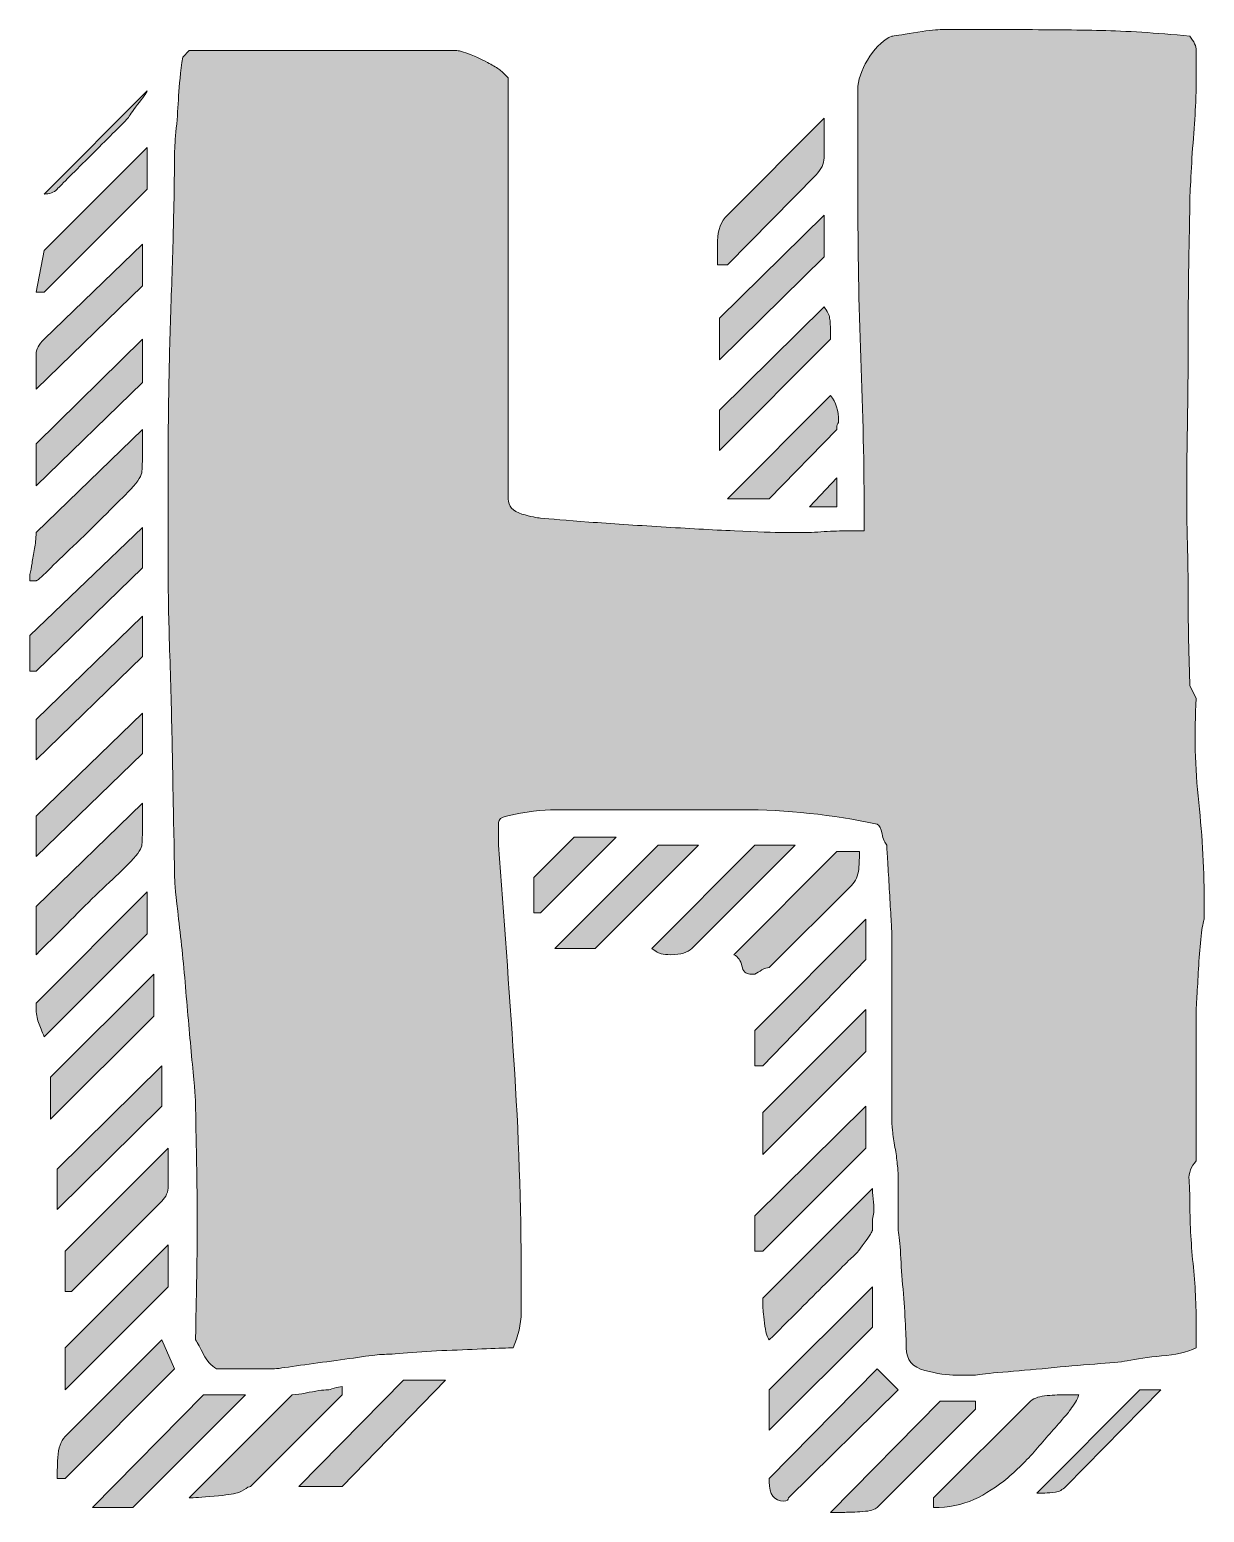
# Model space of a CAD drawing. Header units: inches. Extents: x 34 to 466, y -443 to -56.
# Drawn here: x 34.6 to 125.2, y -442.5 to -328.1 of the extents above; entities that cross this region are included whole.
import ezdxf

# ---------------------------------------------------------------- set-up
doc = ezdxf.new("R2010")
doc.units = ezdxf.units.IN
doc.header["$MEASUREMENT"] = 0
doc.layers.add('Layer 1', color=7, linetype='Continuous')

# ---------------------------------------------------------------- blocks, each defined once
blk = doc.blocks.new('block 9')
at = {"layer": 'Layer 1', "true_color": 0x024d84}
h = blk.add_hatch(color=156, dxfattribs=at)
h.dxf.hatch_style = 2
edge = h.paths.add_edge_path()
edge.add_spline(control_points=[(124.57, -379.73), (124.57, -379.73), (124.07, -378.73), (124.07, -378.73), (124.07, -378.57), (124.05, -377.89), (124.01, -376.68), (123.97, -375.48), (123.95, -374.09), (123.95, -372.52), (123.95, -370.95), (123.93, -369.37), (123.89, -367.8), (123.85, -366.22), (123.83, -364.98), (123.83, -364.07), (123.83, -362.74), (123.85, -360.88), (123.89, -358.47), (123.93, -356.07), (123.95, -353.69), (123.95, -351.32), (123.95, -348.96), (123.97, -346.83), (124.01, -344.92), (124.05, -343.02), (124.07, -341.9), (124.07, -341.57), (124.07, -341.32), (124.09, -340.74), (124.14, -339.83), (124.18, -338.92), (124.24, -337.94), (124.32, -336.91), (124.4, -335.87), (124.47, -334.92), (124.51, -334.05), (124.55, -333.18), (124.57, -332.66), (124.57, -332.49), (124.57, -332.49), (124.57, -330.88), (124.57, -330.88), (124.57, -330.46), (124.57, -330.09), (124.57, -329.76), (124.57, -329.43), (124.4, -329.06), (124.07, -328.64), (121.42, -328.39), (119.14, -328.25), (117.24, -328.21), (115.33, -328.16), (113.09, -328.14), (110.53, -328.14), (110.53, -328.14), (104.81, -328.14), (104.81, -328.14), (104.39, -328.14), (103.71, -328.23), (102.76, -328.39), (101.8, -328.56), (101.24, -328.64), (101.08, -328.64), (100.5, -328.89), (99.94, -329.41), (99.4, -330.19), (98.86, -330.98), (98.55, -331.75), (98.47, -332.49), (98.47, -332.49), (98.47, -341.69), (98.47, -341.69), (98.47, -345.92), (98.55, -350.1), (98.72, -354.25), (98.88, -358.39), (98.96, -362.58), (98.96, -366.8), (98.72, -366.8), (98.3, -366.8), (97.72, -366.8), (97.14, -366.8), (96.52, -366.82), (95.86, -366.86), (95.19, -366.91), (94.57, -366.93), (93.99, -366.93), (93.41, -366.93), (93, -366.93), (92.75, -366.93), (92, -366.93), (90.74, -366.88), (88.96, -366.8), (87.18, -366.72), (85.29, -366.61), (83.3, -366.49), (81.31, -366.37), (79.45, -366.24), (77.71, -366.12), (75.97, -365.99), (74.73, -365.89), (73.98, -365.81), (73.73, -365.81), (73.25, -365.7), (72.55, -365.5), (71.85, -365.29), (71.49, -364.9), (71.49, -364.32), (71.49, -364.32), (71.49, -331.87), (71.49, -331.87), (71.49, -331.87), (71, -331.37), (71, -331.37), (70.83, -331.21), (70.58, -331.05), (70.25, -330.88), (70, -330.71), (69.55, -330.49), (68.88, -330.19), (68.22, -329.9), (67.77, -329.76), (67.52, -329.76), (67.52, -329.76), (46.88, -329.76), (46.88, -329.76), (46.88, -329.76), (46.39, -330.26), (46.39, -330.26), (46.22, -331.42), (46.11, -332.41), (46.07, -333.24), (46.03, -334.07), (45.97, -334.9), (45.89, -335.73), (45.8, -336.56), (45.76, -337.22), (45.76, -337.71), (45.76, -338.38), (45.74, -339.72), (45.7, -341.75), (45.66, -343.79), (45.6, -345.94), (45.52, -348.22), (45.43, -350.5), (45.37, -352.71), (45.33, -354.87), (45.29, -357.02), (45.27, -358.56), (45.27, -359.47), (45.27, -359.47), (45.27, -365.06), (45.27, -365.06), (45.27, -365.06), (45.27, -370.65), (45.27, -370.65), (45.27, -372.06), (45.31, -373.99), (45.39, -376.43), (45.47, -378.88), (45.53, -381.3), (45.58, -383.71), (45.62, -386.11), (45.66, -388.26), (45.7, -390.17), (45.74, -392.08), (45.76, -393.2), (45.76, -393.53), (45.76, -393.94), (45.87, -395.02), (46.07, -396.76), (46.28, -398.5), (46.47, -400.36), (46.63, -402.35), (46.8, -404.34), (46.96, -406.2), (47.13, -407.94), (47.3, -409.68), (47.38, -410.76), (47.38, -411.18), (47.38, -411.84), (47.4, -413.02), (47.44, -414.72), (47.48, -416.42), (47.5, -418.24), (47.5, -420.19), (47.5, -422.14), (47.48, -423.96), (47.44, -425.66), (47.4, -427.36), (47.38, -428.54), (47.38, -429.2), (47.54, -429.45), (47.75, -429.82), (48, -430.32), (48.25, -430.82), (48.58, -431.19), (49, -431.44), (49, -431.44), (51.23, -431.44), (51.23, -431.44), (51.23, -431.44), (53.22, -431.44), (53.22, -431.44), (53.47, -431.44), (54.01, -431.38), (54.84, -431.25), (55.67, -431.13), (56.56, -431), (57.51, -430.88), (58.46, -430.75), (59.35, -430.63), (60.18, -430.51), (61.01, -430.38), (61.55, -430.32), (61.8, -430.32), (62.13, -430.32), (62.77, -430.28), (63.73, -430.19), (64.68, -430.11), (65.69, -430.05), (66.77, -430.01), (67.85, -429.97), (68.86, -429.93), (69.82, -429.88), (70.77, -429.84), (71.45, -429.82), (71.87, -429.82), (72.28, -428.91), (72.49, -428), (72.49, -427.09), (72.49, -426.18), (72.49, -425.27), (72.49, -424.35), (72.49, -418.8), (72.3, -413.23), (71.93, -407.63), (71.56, -402.04), (71.16, -396.51), (70.75, -391.04), (70.75, -391.04), (70.75, -390.05), (70.75, -390.05), (70.75, -389.8), (70.75, -389.55), (70.75, -389.3), (70.75, -389.05), (70.95, -388.89), (71.37, -388.8), (72.86, -388.47), (74.12, -388.31), (75.16, -388.31), (76.2, -388.31), (77.42, -388.31), (78.83, -388.31), (82.39, -388.31), (85.93, -388.31), (89.46, -388.31), (92.98, -388.31), (96.48, -388.68), (99.96, -389.42), (100.12, -389.51), (100.25, -389.76), (100.33, -390.17), (100.41, -390.59), (100.54, -390.87), (100.7, -391.04), (100.7, -391.29), (100.73, -391.72), (100.77, -392.34), (100.81, -392.97), (100.85, -393.65), (100.89, -394.4), (100.93, -395.14), (100.97, -395.85), (101.02, -396.51), (101.06, -397.17), (101.08, -397.63), (101.08, -397.88), (101.08, -397.88), (101.08, -412.17), (101.08, -412.17), (101.08, -412.34), (101.1, -412.63), (101.14, -413.04), (101.18, -413.46), (101.24, -413.89), (101.33, -414.35), (101.41, -414.8), (101.47, -415.24), (101.51, -415.65), (101.55, -416.07), (101.58, -416.32), (101.58, -416.4), (101.58, -416.4), (101.58, -420.75), (101.58, -420.75), (101.66, -421.16), (101.72, -421.78), (101.76, -422.61), (101.8, -423.44), (101.86, -424.33), (101.95, -425.29), (102.03, -426.24), (102.09, -427.15), (102.13, -428.02), (102.18, -428.89), (102.2, -429.49), (102.2, -429.82), (102.2, -430.73), (102.67, -431.31), (103.63, -431.56), (104.58, -431.81), (105.39, -431.93), (106.05, -431.93), (106.05, -431.93), (107.54, -431.93), (107.54, -431.93), (107.87, -431.85), (108.58, -431.77), (109.66, -431.69), (110.73, -431.6), (111.89, -431.5), (113.14, -431.38), (114.38, -431.25), (115.58, -431.15), (116.74, -431.06), (117.9, -430.98), (118.73, -430.9), (119.23, -430.82), (119.97, -430.65), (120.86, -430.53), (121.9, -430.44), (122.93, -430.36), (123.83, -430.15), (124.57, -429.82), (124.57, -429.82), (124.57, -428.21), (124.57, -428.21), (124.57, -426.55), (124.49, -424.91), (124.32, -423.3), (124.16, -421.68), (124.07, -420.04), (124.07, -418.39), (124.07, -417.97), (124.05, -417.48), (124.01, -416.89), (123.97, -416.32), (124.16, -415.82), (124.57, -415.4), (124.57, -415.4), (124.57, -403.72), (124.57, -403.72), (124.57, -403.55), (124.59, -403.14), (124.63, -402.48), (124.67, -401.81), (124.72, -401.09), (124.76, -400.3), (124.8, -399.51), (124.86, -398.77), (124.94, -398.06), (125.03, -397.36), (125.11, -396.92), (125.19, -396.76), (125.19, -396.76), (125.19, -395.76), (125.19, -395.76), (125.19, -393.11), (125.05, -390.44), (124.76, -387.75), (124.47, -385.05), (124.4, -382.38), (124.57, -379.73)], knot_values=[0, 0, 0, 0, 1, 1, 1, 2, 2, 2, 3, 3, 3, 4, 4, 4, 5, 5, 5, 6, 6, 6, 7, 7, 7, 8, 8, 8, 9, 9, 9, 10, 10, 10, 11, 11, 11, 12, 12, 12, 13, 13, 13, 14, 14, 14, 15, 15, 15, 16, 16, 16, 17, 17, 17, 18, 18, 18, 19, 19, 19, 20, 20, 20, 21, 21, 21, 22, 22, 22, 23, 23, 23, 24, 24, 24, 25, 25, 25, 26, 26, 26, 27, 27, 27, 28, 28, 28, 29, 29, 29, 30, 30, 30, 31, 31, 31, 32, 32, 32, 33, 33, 33, 34, 34, 34, 35, 35, 35, 36, 36, 36, 37, 37, 37, 38, 38, 38, 39, 39, 39, 40, 40, 40, 41, 41, 41, 42, 42, 42, 43, 43, 43, 44, 44, 44, 45, 45, 45, 46, 46, 46, 47, 47, 47, 48, 48, 48, 49, 49, 49, 50, 50, 50, 51, 51, 51, 52, 52, 52, 53, 53, 53, 54, 54, 54, 55, 55, 55, 56, 56, 56, 57, 57, 57, 58, 58, 58, 59, 59, 59, 60, 60, 60, 61, 61, 61, 62, 62, 62, 63, 63, 63, 64, 64, 64, 65, 65, 65, 66, 66, 66, 67, 67, 67, 68, 68, 68, 69, 69, 69, 70, 70, 70, 71, 71, 71, 72, 72, 72, 73, 73, 73, 74, 74, 74, 75, 75, 75, 76, 76, 76, 77, 77, 77, 78, 78, 78, 79, 79, 79, 80, 80, 80, 81, 81, 81, 82, 82, 82, 83, 83, 83, 84, 84, 84, 85, 85, 85, 86, 86, 86, 87, 87, 87, 88, 88, 88, 89, 89, 89, 90, 90, 90, 91, 91, 91, 92, 92, 92, 93, 93, 93, 94, 94, 94, 95, 95, 95, 96, 96, 96, 97, 97, 97, 98, 98, 98, 99, 99, 99, 100, 100, 100, 101, 101, 101, 102, 102, 102, 103, 103, 103, 104, 104, 104, 105, 105, 105, 106, 106, 106, 107, 107, 107, 108, 108, 108, 109, 109, 109, 110, 110, 110, 111, 111, 111, 112, 112, 112, 113, 113, 113, 114, 114, 114, 115, 115, 115, 116, 116, 116, 117, 117, 117, 118, 118, 118, 119, 119, 119, 120, 120, 120, 121, 121, 121, 122, 122, 122, 123, 123, 123, 124, 124, 124, 125, 125, 125, 125], degree=3, periodic=1)
h = blk.add_hatch(color=156, dxfattribs=at)
h.dxf.hatch_style = 2
edge = h.paths.add_edge_path()
edge.add_spline(control_points=[(37.68, -339.45), (38.18, -338.96), (38.72, -338.42), (39.3, -337.84), (39.88, -337.26), (40.44, -336.7), (40.98, -336.16), (41.52, -335.62), (41.91, -335.23), (42.16, -334.98), (42.24, -334.81), (42.49, -334.46), (42.9, -333.92), (43.32, -333.39), (43.57, -333.03), (43.65, -332.87), (43.65, -332.87), (35.7, -340.82), (35.7, -340.82), (36.11, -340.82), (36.44, -340.7), (36.69, -340.45), (36.86, -340.28), (37.19, -339.95), (37.68, -339.45)], knot_values=[0, 0, 0, 0, 1, 1, 1, 2, 2, 2, 3, 3, 3, 4, 4, 4, 5, 5, 5, 6, 6, 6, 7, 7, 7, 8, 8, 8, 8], degree=3, periodic=1)
h = blk.add_hatch(color=156, dxfattribs=at)
h.dxf.hatch_style = 2
edge = h.paths.add_edge_path()
edge.add_spline(control_points=[(95.24, -339.33), (95.65, -338.92), (95.86, -338.48), (95.86, -338.03), (95.86, -337.57), (95.86, -337.09), (95.86, -336.6), (95.86, -336.6), (95.86, -334.98), (95.86, -334.98), (95.86, -334.98), (88.4, -342.44), (88.4, -342.44), (87.9, -342.94), (87.65, -343.6), (87.65, -344.43), (87.65, -345.26), (87.65, -345.88), (87.65, -346.29), (87.65, -346.29), (88.4, -346.29), (88.4, -346.29), (88.4, -346.29), (95.24, -339.33), (95.24, -339.33)], knot_values=[0, 0, 0, 0, 1, 1, 1, 2, 2, 2, 3, 3, 3, 4, 4, 4, 5, 5, 5, 6, 6, 6, 7, 7, 7, 8, 8, 8, 8], degree=3, periodic=1)
h = blk.add_hatch(color=156, dxfattribs=at)
h.dxf.hatch_style = 2
h.paths.add_polyline_path([(43.65, -340.45), (43.65, -337.22), (35.7, -345.17), (35.07, -348.4), (35.7, -348.4)])
h = blk.add_hatch(color=156, dxfattribs=at)
h.dxf.hatch_style = 2
h.paths.add_polyline_path([(95.86, -342.44), (87.78, -350.39), (87.78, -353.62), (95.86, -345.67)])
h = blk.add_hatch(color=156, dxfattribs=at)
h.dxf.hatch_style = 2
edge = h.paths.add_edge_path()
edge.add_spline(control_points=[(43.28, -344.68), (43.28, -344.68), (35.7, -352.01), (35.7, -352.01), (35.28, -352.43), (35.07, -352.82), (35.07, -353.19), (35.07, -353.56), (35.07, -353.96), (35.07, -354.37), (35.07, -354.37), (35.07, -355.86), (35.07, -355.86), (35.07, -355.86), (43.28, -347.91), (43.28, -347.91), (43.28, -347.91), (43.28, -344.68), (43.28, -344.68)], knot_values=[0, 0, 0, 0, 1, 1, 1, 2, 2, 2, 3, 3, 3, 4, 4, 4, 5, 5, 5, 6, 6, 6, 6], degree=3, periodic=1)
h = blk.add_hatch(color=156, dxfattribs=at)
h.dxf.hatch_style = 2
edge = h.paths.add_edge_path()
edge.add_spline(control_points=[(87.78, -357.48), (87.78, -357.48), (87.78, -360.59), (87.78, -360.59), (87.78, -360.59), (96.35, -352.01), (96.35, -352.01), (96.35, -352.01), (96.35, -351.39), (96.35, -351.39), (96.35, -350.97), (96.33, -350.64), (96.29, -350.39), (96.25, -350.14), (96.11, -349.85), (95.86, -349.52), (95.86, -349.52), (87.78, -357.48), (87.78, -357.48)], knot_values=[0, 0, 0, 0, 1, 1, 1, 2, 2, 2, 3, 3, 3, 4, 4, 4, 5, 5, 5, 6, 6, 6, 6], degree=3, periodic=1)
h = blk.add_hatch(color=156, dxfattribs=at)
h.dxf.hatch_style = 2
h.paths.add_polyline_path([(43.28, -352.01), (35.07, -360.09), (35.07, -363.32), (43.28, -355.36)])
h = blk.add_hatch(color=156, dxfattribs=at)
h.dxf.hatch_style = 2
edge = h.paths.add_edge_path()
edge.add_spline(control_points=[(96.85, -358.72), (96.85, -358.64), (96.87, -358.58), (96.91, -358.53), (96.96, -358.49), (96.98, -358.43), (96.98, -358.35), (96.98, -357.52), (96.77, -356.86), (96.35, -356.36), (96.35, -356.36), (88.4, -364.32), (88.4, -364.32), (88.4, -364.32), (91.63, -364.32), (91.63, -364.32), (91.63, -364.32), (96.85, -358.97), (96.85, -358.97), (96.85, -358.97), (96.85, -358.72), (96.85, -358.72)], knot_values=[0, 0, 0, 0, 1, 1, 1, 2, 2, 2, 3, 3, 3, 4, 4, 4, 5, 5, 5, 6, 6, 6, 7, 7, 7, 7], degree=3, periodic=1)
h = blk.add_hatch(color=156, dxfattribs=at)
h.dxf.hatch_style = 2
edge = h.paths.add_edge_path()
edge.add_spline(control_points=[(36.01, -369.85), (36.54, -369.31), (37.19, -368.69), (37.93, -367.98), (38.68, -367.28), (39.44, -366.53), (40.23, -365.74), (41.02, -364.96), (41.66, -364.32), (42.16, -363.82), (42.82, -363.16), (43.17, -362.66), (43.22, -362.33), (43.26, -362), (43.28, -361.42), (43.28, -360.59), (43.28, -360.59), (43.28, -358.97), (43.28, -358.97), (43.28, -358.97), (35.07, -366.93), (35.07, -366.93), (35.07, -367.42), (35.03, -367.84), (34.95, -368.17), (34.87, -368.58), (34.8, -368.96), (34.76, -369.29), (34.72, -369.62), (34.66, -369.91), (34.58, -370.16), (34.58, -370.16), (34.58, -370.65), (34.58, -370.65), (34.58, -370.65), (35.07, -370.65), (35.07, -370.65), (35.16, -370.65), (35.47, -370.39), (36.01, -369.85)], knot_values=[0, 0, 0, 0, 1, 1, 1, 2, 2, 2, 3, 3, 3, 4, 4, 4, 5, 5, 5, 6, 6, 6, 7, 7, 7, 8, 8, 8, 9, 9, 9, 10, 10, 10, 11, 11, 11, 12, 12, 12, 13, 13, 13, 13], degree=3, periodic=1)
h = blk.add_hatch(color=156, dxfattribs=at)
h.dxf.hatch_style = 2
h.paths.add_polyline_path([(96.85, -362.7), (94.74, -364.94), (96.85, -364.94)])
h = blk.add_hatch(color=156, dxfattribs=at)
h.dxf.hatch_style = 2
h.paths.add_polyline_path([(43.28, -369.66), (43.28, -366.55), (34.58, -374.88), (34.58, -377.62), (35.07, -377.62)])
h = blk.add_hatch(color=156, dxfattribs=at)
h.dxf.hatch_style = 2
h.paths.add_polyline_path([(43.28, -373.39), (35.07, -381.34), (35.07, -384.45), (43.28, -376.5)])
h = blk.add_hatch(color=156, dxfattribs=at)
h.dxf.hatch_style = 2
h.paths.add_polyline_path([(43.28, -380.85), (35.07, -388.8), (35.07, -391.91), (43.28, -383.96)])
h = blk.add_hatch(color=156, dxfattribs=at)
h.dxf.hatch_style = 2
edge = h.paths.add_edge_path()
edge.add_spline(control_points=[(35.07, -399.49), (35.32, -399.24), (35.78, -398.79), (36.44, -398.13), (37.1, -397.46), (37.81, -396.76), (38.55, -396.01), (39.3, -395.27), (40.02, -394.56), (40.73, -393.9), (41.43, -393.24), (41.91, -392.78), (42.16, -392.53), (42.82, -391.87), (43.17, -391.39), (43.22, -391.1), (43.26, -390.81), (43.28, -390.25), (43.28, -389.42), (43.28, -389.42), (43.28, -387.81), (43.28, -387.81), (43.28, -387.81), (35.07, -395.76), (35.07, -395.76), (35.07, -395.76), (35.07, -399.49), (35.07, -399.49)], knot_values=[0, 0, 0, 0, 1, 1, 1, 2, 2, 2, 3, 3, 3, 4, 4, 4, 5, 5, 5, 6, 6, 6, 7, 7, 7, 8, 8, 8, 9, 9, 9, 9], degree=3, periodic=1)
h = blk.add_hatch(color=156, dxfattribs=at)
h.dxf.hatch_style = 2
h.paths.add_polyline_path([(76.59, -390.42), (73.48, -393.53), (73.48, -396.26), (73.98, -396.26), (79.82, -390.42)])
h = blk.add_hatch(color=156, dxfattribs=at)
h.dxf.hatch_style = 2
h.paths.add_polyline_path([(83.05, -391.04), (75.1, -399), (78.21, -399), (86.16, -391.04)])
h = blk.add_hatch(color=156, dxfattribs=at)
h.dxf.hatch_style = 2
edge = h.paths.add_edge_path()
edge.add_spline(control_points=[(90.51, -391.04), (90.51, -391.04), (82.56, -399), (82.56, -399), (82.89, -399.24), (83.14, -399.39), (83.3, -399.43), (83.47, -399.47), (83.72, -399.49), (84.05, -399.49), (84.79, -399.49), (85.33, -399.33), (85.66, -399), (85.66, -399), (93.62, -391.04), (93.62, -391.04), (93.62, -391.04), (90.51, -391.04), (90.51, -391.04)], knot_values=[0, 0, 0, 0, 1, 1, 1, 2, 2, 2, 3, 3, 3, 4, 4, 4, 5, 5, 5, 6, 6, 6, 6], degree=3, periodic=1)
h = blk.add_hatch(color=156, dxfattribs=at)
h.dxf.hatch_style = 2
edge = h.paths.add_edge_path()
edge.add_spline(control_points=[(91.07, -400.67), (91.28, -400.55), (91.46, -400.49), (91.63, -400.49), (91.63, -400.49), (97.97, -394.15), (97.97, -394.15), (98.3, -393.82), (98.49, -393.4), (98.53, -392.9), (98.57, -392.41), (98.59, -391.95), (98.59, -391.54), (98.59, -391.54), (96.85, -391.54), (96.85, -391.54), (96.85, -391.54), (88.9, -399.49), (88.9, -399.49), (89.23, -399.66), (89.43, -399.95), (89.52, -400.36), (89.6, -400.78), (89.81, -400.98), (90.14, -400.98), (90.14, -400.98), (90.51, -400.98), (90.51, -400.98), (90.68, -400.9), (90.86, -400.8), (91.07, -400.67)], knot_values=[0, 0, 0, 0, 1, 1, 1, 2, 2, 2, 3, 3, 3, 4, 4, 4, 5, 5, 5, 6, 6, 6, 7, 7, 7, 8, 8, 8, 9, 9, 9, 10, 10, 10, 10], degree=3, periodic=1)
h = blk.add_hatch(color=156, dxfattribs=at)
h.dxf.hatch_style = 2
edge = h.paths.add_edge_path()
edge.add_spline(control_points=[(43.65, -394.64), (43.65, -394.64), (35.07, -403.22), (35.07, -403.22), (35.07, -403.22), (35.07, -403.59), (35.07, -403.59), (35.07, -404.01), (35.14, -404.38), (35.26, -404.71), (35.38, -405.04), (35.53, -405.42), (35.7, -405.83), (35.7, -405.83), (43.65, -397.88), (43.65, -397.88), (43.65, -397.88), (43.65, -394.64), (43.65, -394.64)], knot_values=[0, 0, 0, 0, 1, 1, 1, 2, 2, 2, 3, 3, 3, 4, 4, 4, 5, 5, 5, 6, 6, 6, 6], degree=3, periodic=1)
h = blk.add_hatch(color=156, dxfattribs=at)
h.dxf.hatch_style = 2
h.paths.add_polyline_path([(99.09, -396.76), (90.51, -405.33), (90.51, -408.07), (91.13, -408.07), (99.09, -399.87)])
h = blk.add_hatch(color=156, dxfattribs=at)
h.dxf.hatch_style = 2
h.paths.add_polyline_path([(44.15, -400.98), (36.19, -408.94), (36.19, -412.17), (44.15, -404.22)])
h = blk.add_hatch(color=156, dxfattribs=at)
h.dxf.hatch_style = 2
h.paths.add_polyline_path([(91.13, -414.91), (99.09, -406.95), (99.09, -403.72), (91.13, -411.67)])
h = blk.add_hatch(color=156, dxfattribs=at)
h.dxf.hatch_style = 2
h.paths.add_polyline_path([(36.69, -419.13), (44.77, -411.18), (44.77, -408.07), (36.69, -416.02)])
h = blk.add_hatch(color=156, dxfattribs=at)
h.dxf.hatch_style = 2
h.paths.add_polyline_path([(99.09, -414.41), (99.09, -411.18), (90.51, -419.63), (90.51, -422.36), (91.13, -422.36)])
h = blk.add_hatch(color=156, dxfattribs=at)
h.dxf.hatch_style = 2
edge = h.paths.add_edge_path()
edge.add_spline(control_points=[(45.27, -416.02), (45.27, -416.02), (45.27, -414.41), (45.27, -414.41), (45.27, -414.41), (37.31, -422.36), (37.31, -422.36), (37.31, -422.36), (37.31, -425.47), (37.31, -425.47), (37.31, -425.47), (37.81, -425.47), (37.81, -425.47), (37.81, -425.47), (44.77, -418.51), (44.77, -418.51), (45.1, -418.18), (45.27, -417.79), (45.27, -417.33), (45.27, -416.88), (45.27, -416.44), (45.27, -416.02)], knot_values=[0, 0, 0, 0, 1, 1, 1, 2, 2, 2, 3, 3, 3, 4, 4, 4, 5, 5, 5, 6, 6, 6, 7, 7, 7, 7], degree=3, periodic=1)
h = blk.add_hatch(color=156, dxfattribs=at)
h.dxf.hatch_style = 2
edge = h.paths.add_edge_path()
edge.add_spline(control_points=[(92.87, -427.96), (93.45, -427.38), (94.07, -426.76), (94.74, -426.09), (95.4, -425.43), (96.04, -424.79), (96.67, -424.17), (97.29, -423.55), (97.72, -423.11), (97.97, -422.86), (98.22, -422.7), (98.55, -422.32), (98.96, -421.74), (99.38, -421.16), (99.59, -420.83), (99.59, -420.75), (99.59, -420.75), (99.59, -420.13), (99.59, -420.13), (99.59, -419.96), (99.61, -419.8), (99.65, -419.63), (99.69, -419.46), (99.71, -419.3), (99.71, -419.13), (99.71, -418.97), (99.69, -418.7), (99.65, -418.32), (99.61, -417.95), (99.59, -417.68), (99.59, -417.52), (99.59, -417.52), (91.13, -425.97), (91.13, -425.97), (91.13, -425.97), (91.13, -426.34), (91.13, -426.34), (91.13, -426.34), (91.13, -426.59), (91.13, -426.59), (91.13, -426.76), (91.18, -427.19), (91.26, -427.9), (91.34, -428.6), (91.46, -429.04), (91.63, -429.2), (91.88, -428.95), (92.29, -428.54), (92.87, -427.96)], knot_values=[0, 0, 0, 0, 1, 1, 1, 2, 2, 2, 3, 3, 3, 4, 4, 4, 5, 5, 5, 6, 6, 6, 7, 7, 7, 8, 8, 8, 9, 9, 9, 10, 10, 10, 11, 11, 11, 12, 12, 12, 13, 13, 13, 14, 14, 14, 15, 15, 15, 16, 16, 16, 16], degree=3, periodic=1)
h = blk.add_hatch(color=156, dxfattribs=at)
h.dxf.hatch_style = 2
h.paths.add_polyline_path([(37.31, -433.05), (45.27, -425.1), (45.27, -421.87), (37.31, -429.82)])
h = blk.add_hatch(color=156, dxfattribs=at)
h.dxf.hatch_style = 2
h.paths.add_polyline_path([(91.63, -436.16), (99.59, -428.21), (99.59, -425.1), (91.63, -433.05)])
h = blk.add_hatch(color=156, dxfattribs=at)
h.dxf.hatch_style = 2
edge = h.paths.add_edge_path()
edge.add_spline(control_points=[(44.77, -429.2), (44.77, -429.2), (37.31, -436.66), (37.31, -436.66), (36.98, -436.99), (36.79, -437.53), (36.75, -438.27), (36.71, -439.02), (36.69, -439.56), (36.69, -439.89), (36.69, -439.89), (37.31, -439.89), (37.31, -439.89), (37.31, -439.89), (45.76, -431.44), (45.76, -431.44), (45.76, -431.44), (44.77, -429.2), (44.77, -429.2)], knot_values=[0, 0, 0, 0, 1, 1, 1, 2, 2, 2, 3, 3, 3, 4, 4, 4, 5, 5, 5, 6, 6, 6, 6], degree=3, periodic=1)
h = blk.add_hatch(color=156, dxfattribs=at)
h.dxf.hatch_style = 2
edge = h.paths.add_edge_path()
edge.add_spline(control_points=[(99.96, -431.44), (99.96, -431.44), (91.63, -439.89), (91.63, -439.89), (91.63, -439.89), (91.63, -440.14), (91.63, -440.14), (91.63, -441.13), (92, -441.63), (92.75, -441.63), (93, -441.63), (93.12, -441.55), (93.12, -441.38), (93.12, -441.38), (101.58, -433.05), (101.58, -433.05), (101.58, -433.05), (99.96, -431.44), (99.96, -431.44)], knot_values=[0, 0, 0, 0, 1, 1, 1, 2, 2, 2, 3, 3, 3, 4, 4, 4, 5, 5, 5, 6, 6, 6, 6], degree=3, periodic=1)
h = blk.add_hatch(color=156, dxfattribs=at)
h.dxf.hatch_style = 2
edge = h.paths.add_edge_path()
edge.add_spline(control_points=[(58.69, -432.8), (58.52, -432.8), (58.32, -432.85), (58.07, -432.93), (57.82, -433.01), (57.65, -433.05), (57.57, -433.05), (57.24, -433.05), (56.66, -433.14), (55.83, -433.3), (55.5, -433.38), (55.17, -433.43), (54.84, -433.43), (54.84, -433.43), (46.88, -441.38), (46.88, -441.38), (47.21, -441.38), (47.86, -441.34), (48.81, -441.26), (49.76, -441.17), (50.32, -441.09), (50.49, -441.01), (50.65, -441.01), (50.86, -440.93), (51.11, -440.76), (51.36, -440.59), (51.52, -440.51), (51.61, -440.51), (51.61, -440.51), (58.69, -433.43), (58.69, -433.43), (58.69, -433.43), (58.69, -432.8), (58.69, -432.8)], knot_values=[0, 0, 0, 0, 1, 1, 1, 2, 2, 2, 3, 3, 3, 4, 4, 4, 5, 5, 5, 6, 6, 6, 7, 7, 7, 8, 8, 8, 9, 9, 9, 10, 10, 10, 11, 11, 11, 11], degree=3, periodic=1)
h = blk.add_hatch(color=156, dxfattribs=at)
h.dxf.hatch_style = 2
h.paths.add_polyline_path([(55.33, -440.51), (58.69, -440.51), (66.65, -432.31), (63.41, -432.31)])
h = blk.add_hatch(color=156, dxfattribs=at)
h.dxf.hatch_style = 2
edge = h.paths.add_edge_path()
edge.add_spline(control_points=[(112.27, -441.01), (112.27, -441.01), (112.89, -441.01), (112.89, -441.01), (113.14, -441.01), (113.4, -440.99), (113.7, -440.95), (113.98, -440.9), (114.25, -440.76), (114.5, -440.51), (114.5, -440.51), (121.84, -433.05), (121.84, -433.05), (121.84, -433.05), (120.22, -433.05), (120.22, -433.05), (120.22, -433.05), (112.27, -441.01), (112.27, -441.01)], knot_values=[0, 0, 0, 0, 1, 1, 1, 2, 2, 2, 3, 3, 3, 4, 4, 4, 5, 5, 5, 6, 6, 6, 6], degree=3, periodic=1)
h = blk.add_hatch(color=156, dxfattribs=at)
h.dxf.hatch_style = 2
h.paths.add_polyline_path([(48, -433.43), (39.42, -442.13), (42.53, -442.13), (51.23, -433.43)])
h = blk.add_hatch(color=156, dxfattribs=at)
h.dxf.hatch_style = 2
edge = h.paths.add_edge_path()
edge.add_spline(control_points=[(107.54, -433.92), (107.54, -433.92), (104.81, -433.92), (104.81, -433.92), (104.81, -433.92), (96.35, -442.5), (96.35, -442.5), (96.35, -442.5), (97.47, -442.5), (97.47, -442.5), (97.8, -442.5), (98.26, -442.48), (98.84, -442.44), (99.42, -442.4), (99.79, -442.29), (99.96, -442.13), (99.96, -442.13), (107.54, -434.55), (107.54, -434.55), (107.54, -434.55), (107.54, -433.92), (107.54, -433.92)], knot_values=[0, 0, 0, 0, 1, 1, 1, 2, 2, 2, 3, 3, 3, 4, 4, 4, 5, 5, 5, 6, 6, 6, 7, 7, 7, 7], degree=3, periodic=1)
h = blk.add_hatch(color=156, dxfattribs=at)
h.dxf.hatch_style = 2
edge = h.paths.add_edge_path()
edge.add_spline(control_points=[(114.5, -435.04), (114.58, -434.96), (114.77, -434.71), (115.06, -434.3), (115.35, -433.88), (115.5, -433.59), (115.5, -433.43), (115.5, -433.43), (114.5, -433.43), (114.5, -433.43), (114.09, -433.43), (113.61, -433.45), (113.07, -433.49), (112.53, -433.53), (112.1, -433.68), (111.77, -433.92), (111.77, -433.92), (104.31, -441.38), (104.31, -441.38), (104.31, -441.38), (104.31, -442.13), (104.31, -442.13), (105.47, -442.13), (106.5, -441.92), (107.42, -441.51), (108.33, -441.09), (109.2, -440.53), (110.03, -439.83), (110.85, -439.12), (111.62, -438.36), (112.33, -437.53), (113.03, -436.7), (113.76, -435.87), (114.5, -435.04)], knot_values=[0, 0, 0, 0, 1, 1, 1, 2, 2, 2, 3, 3, 3, 4, 4, 4, 5, 5, 5, 6, 6, 6, 7, 7, 7, 8, 8, 8, 9, 9, 9, 10, 10, 10, 11, 11, 11, 11], degree=3, periodic=1)
at = {"layer": 'Layer 1', "lineweight": 0}
for points in [[(43.65, -340.45), (43.65, -337.22), (35.7, -345.17), (35.07, -348.4), (35.7, -348.4), (43.65, -340.45)], [(95.86, -342.44), (87.78, -350.39), (87.78, -353.62), (95.86, -345.67), (95.86, -342.44)], [(43.28, -352.01), (35.07, -360.09), (35.07, -363.32), (43.28, -355.36), (43.28, -352.01)], [(96.85, -362.7), (94.74, -364.94), (96.85, -364.94), (96.85, -362.7)], [(43.28, -369.66), (43.28, -366.55), (34.58, -374.88), (34.58, -377.62), (35.07, -377.62), (43.28, -369.66)], [(43.28, -373.39), (35.07, -381.34), (35.07, -384.45), (43.28, -376.5), (43.28, -373.39)], [(43.28, -380.85), (35.07, -388.8), (35.07, -391.91), (43.28, -383.96), (43.28, -380.85)], [(76.59, -390.42), (73.48, -393.53), (73.48, -396.26), (73.98, -396.26), (79.82, -390.42), (76.59, -390.42)], [(83.05, -391.04), (75.1, -399), (78.21, -399), (86.16, -391.04), (83.05, -391.04)], [(99.09, -396.76), (90.51, -405.33), (90.51, -408.07), (91.13, -408.07), (99.09, -399.87), (99.09, -396.76)], [(44.15, -400.98), (36.19, -408.94), (36.19, -412.17), (44.15, -404.22), (44.15, -400.98)], [(91.13, -414.91), (99.09, -406.95), (99.09, -403.72), (91.13, -411.67), (91.13, -414.91)], [(36.69, -419.13), (44.77, -411.18), (44.77, -408.07), (36.69, -416.02), (36.69, -419.13)], [(99.09, -414.41), (99.09, -411.18), (90.51, -419.63), (90.51, -422.36), (91.13, -422.36), (99.09, -414.41)], [(37.31, -433.05), (45.27, -425.1), (45.27, -421.87), (37.31, -429.82), (37.31, -433.05)], [(91.63, -436.16), (99.59, -428.21), (99.59, -425.1), (91.63, -433.05), (91.63, -436.16)], [(55.33, -440.51), (58.69, -440.51), (66.65, -432.31), (63.41, -432.31), (55.33, -440.51)], [(48, -433.43), (39.42, -442.13), (42.53, -442.13), (51.23, -433.43), (48, -433.43)]]:
    blk.add_lwpolyline(points, dxfattribs=at)
for points, knots in [([(124.57, -379.73), (124.57, -379.73), (124.07, -378.73), (124.07, -378.73), (124.07, -378.57), (124.05, -377.89), (124.01, -376.68), (123.97, -375.48), (123.95, -374.09), (123.95, -372.52), (123.95, -370.95), (123.93, -369.37), (123.89, -367.8), (123.85, -366.22), (123.83, -364.98), (123.83, -364.07), (123.83, -362.74), (123.85, -360.88), (123.89, -358.47), (123.93, -356.07), (123.95, -353.69), (123.95, -351.32), (123.95, -348.96), (123.97, -346.83), (124.01, -344.92), (124.05, -343.02), (124.07, -341.9), (124.07, -341.57), (124.07, -341.32), (124.09, -340.74), (124.14, -339.83), (124.18, -338.92), (124.24, -337.94), (124.32, -336.91), (124.4, -335.87), (124.47, -334.92), (124.51, -334.05), (124.55, -333.18), (124.57, -332.66), (124.57, -332.49), (124.57, -332.49), (124.57, -330.88), (124.57, -330.88), (124.57, -330.46), (124.57, -330.09), (124.57, -329.76), (124.57, -329.43), (124.4, -329.06), (124.07, -328.64), (121.42, -328.39), (119.14, -328.25), (117.24, -328.21), (115.33, -328.16), (113.09, -328.14), (110.53, -328.14), (110.53, -328.14), (104.81, -328.14), (104.81, -328.14), (104.39, -328.14), (103.71, -328.23), (102.76, -328.39), (101.8, -328.56), (101.24, -328.64), (101.08, -328.64), (100.5, -328.89), (99.94, -329.41), (99.4, -330.19), (98.86, -330.98), (98.55, -331.75), (98.47, -332.49), (98.47, -332.49), (98.47, -341.69), (98.47, -341.69), (98.47, -345.92), (98.55, -350.1), (98.72, -354.25), (98.88, -358.39), (98.96, -362.58), (98.96, -366.8), (98.72, -366.8), (98.3, -366.8), (97.72, -366.8), (97.14, -366.8), (96.52, -366.82), (95.86, -366.86), (95.19, -366.91), (94.57, -366.93), (93.99, -366.93), (93.41, -366.93), (93, -366.93), (92.75, -366.93), (92, -366.93), (90.74, -366.88), (88.96, -366.8), (87.18, -366.72), (85.29, -366.61), (83.3, -366.49), (81.31, -366.37), (79.45, -366.24), (77.71, -366.12), (75.97, -365.99), (74.73, -365.89), (73.98, -365.81), (73.73, -365.81), (73.25, -365.7), (72.55, -365.5), (71.85, -365.29), (71.49, -364.9), (71.49, -364.32), (71.49, -364.32), (71.49, -331.87), (71.49, -331.87), (71.49, -331.87), (71, -331.37), (71, -331.37), (70.83, -331.21), (70.58, -331.05), (70.25, -330.88), (70, -330.71), (69.55, -330.49), (68.88, -330.19), (68.22, -329.9), (67.77, -329.76), (67.52, -329.76), (67.52, -329.76), (46.88, -329.76), (46.88, -329.76), (46.88, -329.76), (46.39, -330.26), (46.39, -330.26), (46.22, -331.42), (46.11, -332.41), (46.07, -333.24), (46.03, -334.07), (45.97, -334.9), (45.89, -335.73), (45.8, -336.56), (45.76, -337.22), (45.76, -337.71), (45.76, -338.38), (45.74, -339.72), (45.7, -341.75), (45.66, -343.79), (45.6, -345.94), (45.52, -348.22), (45.43, -350.5), (45.37, -352.71), (45.33, -354.87), (45.29, -357.02), (45.27, -358.56), (45.27, -359.47), (45.27, -359.47), (45.27, -365.06), (45.27, -365.06), (45.27, -365.06), (45.27, -370.65), (45.27, -370.65), (45.27, -372.06), (45.31, -373.99), (45.39, -376.43), (45.47, -378.88), (45.53, -381.3), (45.58, -383.71), (45.62, -386.11), (45.66, -388.26), (45.7, -390.17), (45.74, -392.08), (45.76, -393.2), (45.76, -393.53), (45.76, -393.94), (45.87, -395.02), (46.07, -396.76), (46.28, -398.5), (46.47, -400.36), (46.63, -402.35), (46.8, -404.34), (46.96, -406.2), (47.13, -407.94), (47.3, -409.68), (47.38, -410.76), (47.38, -411.18), (47.38, -411.84), (47.4, -413.02), (47.44, -414.72), (47.48, -416.42), (47.5, -418.24), (47.5, -420.19), (47.5, -422.14), (47.48, -423.96), (47.44, -425.66), (47.4, -427.36), (47.38, -428.54), (47.38, -429.2), (47.54, -429.45), (47.75, -429.82), (48, -430.32), (48.25, -430.82), (48.58, -431.19), (49, -431.44), (49, -431.44), (51.23, -431.44), (51.23, -431.44), (51.23, -431.44), (53.22, -431.44), (53.22, -431.44), (53.47, -431.44), (54.01, -431.38), (54.84, -431.25), (55.67, -431.13), (56.56, -431), (57.51, -430.88), (58.46, -430.75), (59.35, -430.63), (60.18, -430.51), (61.01, -430.38), (61.55, -430.32), (61.8, -430.32), (62.13, -430.32), (62.77, -430.28), (63.73, -430.19), (64.68, -430.11), (65.69, -430.05), (66.77, -430.01), (67.85, -429.97), (68.86, -429.93), (69.82, -429.88), (70.77, -429.84), (71.45, -429.82), (71.87, -429.82), (72.28, -428.91), (72.49, -428), (72.49, -427.09), (72.49, -426.18), (72.49, -425.27), (72.49, -424.35), (72.49, -418.8), (72.3, -413.23), (71.93, -407.63), (71.56, -402.04), (71.16, -396.51), (70.75, -391.04), (70.75, -391.04), (70.75, -390.05), (70.75, -390.05), (70.75, -389.8), (70.75, -389.55), (70.75, -389.3), (70.75, -389.05), (70.95, -388.89), (71.37, -388.8), (72.86, -388.47), (74.12, -388.31), (75.16, -388.31), (76.2, -388.31), (77.42, -388.31), (78.83, -388.31), (82.39, -388.31), (85.93, -388.31), (89.46, -388.31), (92.98, -388.31), (96.48, -388.68), (99.96, -389.42), (100.12, -389.51), (100.25, -389.76), (100.33, -390.17), (100.41, -390.59), (100.54, -390.87), (100.7, -391.04), (100.7, -391.29), (100.73, -391.72), (100.77, -392.34), (100.81, -392.97), (100.85, -393.65), (100.89, -394.4), (100.93, -395.14), (100.97, -395.85), (101.02, -396.51), (101.06, -397.17), (101.08, -397.63), (101.08, -397.88), (101.08, -397.88), (101.08, -412.17), (101.08, -412.17), (101.08, -412.34), (101.1, -412.63), (101.14, -413.04), (101.18, -413.46), (101.24, -413.89), (101.33, -414.35), (101.41, -414.8), (101.47, -415.24), (101.51, -415.65), (101.55, -416.07), (101.58, -416.32), (101.58, -416.4), (101.58, -416.4), (101.58, -420.75), (101.58, -420.75), (101.66, -421.16), (101.72, -421.78), (101.76, -422.61), (101.8, -423.44), (101.86, -424.33), (101.95, -425.29), (102.03, -426.24), (102.09, -427.15), (102.13, -428.02), (102.18, -428.89), (102.2, -429.49), (102.2, -429.82), (102.2, -430.73), (102.67, -431.31), (103.63, -431.56), (104.58, -431.81), (105.39, -431.93), (106.05, -431.93), (106.05, -431.93), (107.54, -431.93), (107.54, -431.93), (107.87, -431.85), (108.58, -431.77), (109.66, -431.69), (110.73, -431.6), (111.89, -431.5), (113.14, -431.38), (114.38, -431.25), (115.58, -431.15), (116.74, -431.06), (117.9, -430.98), (118.73, -430.9), (119.23, -430.82), (119.97, -430.65), (120.86, -430.53), (121.9, -430.44), (122.93, -430.36), (123.83, -430.15), (124.57, -429.82), (124.57, -429.82), (124.57, -428.21), (124.57, -428.21), (124.57, -426.55), (124.49, -424.91), (124.32, -423.3), (124.16, -421.68), (124.07, -420.04), (124.07, -418.39), (124.07, -417.97), (124.05, -417.48), (124.01, -416.89), (123.97, -416.32), (124.16, -415.82), (124.57, -415.4), (124.57, -415.4), (124.57, -403.72), (124.57, -403.72), (124.57, -403.55), (124.59, -403.14), (124.63, -402.48), (124.67, -401.81), (124.72, -401.09), (124.76, -400.3), (124.8, -399.51), (124.86, -398.77), (124.94, -398.06), (125.03, -397.36), (125.11, -396.92), (125.19, -396.76), (125.19, -396.76), (125.19, -395.76), (125.19, -395.76), (125.19, -393.11), (125.05, -390.44), (124.76, -387.75), (124.47, -385.05), (124.4, -382.38), (124.57, -379.73)], [0, 0, 0, 0, 1, 1, 1, 2, 2, 2, 3, 3, 3, 4, 4, 4, 5, 5, 5, 6, 6, 6, 7, 7, 7, 8, 8, 8, 9, 9, 9, 10, 10, 10, 11, 11, 11, 12, 12, 12, 13, 13, 13, 14, 14, 14, 15, 15, 15, 16, 16, 16, 17, 17, 17, 18, 18, 18, 19, 19, 19, 20, 20, 20, 21, 21, 21, 22, 22, 22, 23, 23, 23, 24, 24, 24, 25, 25, 25, 26, 26, 26, 27, 27, 27, 28, 28, 28, 29, 29, 29, 30, 30, 30, 31, 31, 31, 32, 32, 32, 33, 33, 33, 34, 34, 34, 35, 35, 35, 36, 36, 36, 37, 37, 37, 38, 38, 38, 39, 39, 39, 40, 40, 40, 41, 41, 41, 42, 42, 42, 43, 43, 43, 44, 44, 44, 45, 45, 45, 46, 46, 46, 47, 47, 47, 48, 48, 48, 49, 49, 49, 50, 50, 50, 51, 51, 51, 52, 52, 52, 53, 53, 53, 54, 54, 54, 55, 55, 55, 56, 56, 56, 57, 57, 57, 58, 58, 58, 59, 59, 59, 60, 60, 60, 61, 61, 61, 62, 62, 62, 63, 63, 63, 64, 64, 64, 65, 65, 65, 66, 66, 66, 67, 67, 67, 68, 68, 68, 69, 69, 69, 70, 70, 70, 71, 71, 71, 72, 72, 72, 73, 73, 73, 74, 74, 74, 75, 75, 75, 76, 76, 76, 77, 77, 77, 78, 78, 78, 79, 79, 79, 80, 80, 80, 81, 81, 81, 82, 82, 82, 83, 83, 83, 84, 84, 84, 85, 85, 85, 86, 86, 86, 87, 87, 87, 88, 88, 88, 89, 89, 89, 90, 90, 90, 91, 91, 91, 92, 92, 92, 93, 93, 93, 94, 94, 94, 95, 95, 95, 96, 96, 96, 97, 97, 97, 98, 98, 98, 99, 99, 99, 100, 100, 100, 101, 101, 101, 102, 102, 102, 103, 103, 103, 104, 104, 104, 105, 105, 105, 106, 106, 106, 107, 107, 107, 108, 108, 108, 109, 109, 109, 110, 110, 110, 111, 111, 111, 112, 112, 112, 113, 113, 113, 114, 114, 114, 115, 115, 115, 116, 116, 116, 117, 117, 117, 118, 118, 118, 119, 119, 119, 120, 120, 120, 121, 121, 121, 122, 122, 122, 123, 123, 123, 124, 124, 124, 125, 125, 125, 125]), ([(37.68, -339.45), (38.18, -338.96), (38.72, -338.42), (39.3, -337.84), (39.88, -337.26), (40.44, -336.7), (40.98, -336.16), (41.52, -335.62), (41.91, -335.23), (42.16, -334.98), (42.24, -334.81), (42.49, -334.46), (42.9, -333.92), (43.32, -333.39), (43.57, -333.03), (43.65, -332.87), (43.65, -332.87), (35.7, -340.82), (35.7, -340.82), (36.11, -340.82), (36.44, -340.7), (36.69, -340.45), (36.86, -340.28), (37.19, -339.95), (37.68, -339.45)], [0, 0, 0, 0, 1, 1, 1, 2, 2, 2, 3, 3, 3, 4, 4, 4, 5, 5, 5, 6, 6, 6, 7, 7, 7, 8, 8, 8, 8]), ([(95.24, -339.33), (95.65, -338.92), (95.86, -338.48), (95.86, -338.03), (95.86, -337.57), (95.86, -337.09), (95.86, -336.6), (95.86, -336.6), (95.86, -334.98), (95.86, -334.98), (95.86, -334.98), (88.4, -342.44), (88.4, -342.44), (87.9, -342.94), (87.65, -343.6), (87.65, -344.43), (87.65, -345.26), (87.65, -345.88), (87.65, -346.29), (87.65, -346.29), (88.4, -346.29), (88.4, -346.29), (88.4, -346.29), (95.24, -339.33), (95.24, -339.33)], [0, 0, 0, 0, 1, 1, 1, 2, 2, 2, 3, 3, 3, 4, 4, 4, 5, 5, 5, 6, 6, 6, 7, 7, 7, 8, 8, 8, 8]), ([(43.28, -344.68), (43.28, -344.68), (35.7, -352.01), (35.7, -352.01), (35.28, -352.43), (35.07, -352.82), (35.07, -353.19), (35.07, -353.56), (35.07, -353.96), (35.07, -354.37), (35.07, -354.37), (35.07, -355.86), (35.07, -355.86), (35.07, -355.86), (43.28, -347.91), (43.28, -347.91), (43.28, -347.91), (43.28, -344.68), (43.28, -344.68)], [0, 0, 0, 0, 1, 1, 1, 2, 2, 2, 3, 3, 3, 4, 4, 4, 5, 5, 5, 6, 6, 6, 6]), ([(87.78, -357.48), (87.78, -357.48), (87.78, -360.59), (87.78, -360.59), (87.78, -360.59), (96.35, -352.01), (96.35, -352.01), (96.35, -352.01), (96.35, -351.39), (96.35, -351.39), (96.35, -350.97), (96.33, -350.64), (96.29, -350.39), (96.25, -350.14), (96.11, -349.85), (95.86, -349.52), (95.86, -349.52), (87.78, -357.48), (87.78, -357.48)], [0, 0, 0, 0, 1, 1, 1, 2, 2, 2, 3, 3, 3, 4, 4, 4, 5, 5, 5, 6, 6, 6, 6]), ([(96.85, -358.72), (96.85, -358.64), (96.87, -358.58), (96.91, -358.53), (96.96, -358.49), (96.98, -358.43), (96.98, -358.35), (96.98, -357.52), (96.77, -356.86), (96.35, -356.36), (96.35, -356.36), (88.4, -364.32), (88.4, -364.32), (88.4, -364.32), (91.63, -364.32), (91.63, -364.32), (91.63, -364.32), (96.85, -358.97), (96.85, -358.97), (96.85, -358.97), (96.85, -358.72), (96.85, -358.72)], [0, 0, 0, 0, 1, 1, 1, 2, 2, 2, 3, 3, 3, 4, 4, 4, 5, 5, 5, 6, 6, 6, 7, 7, 7, 7]), ([(36.01, -369.85), (36.54, -369.31), (37.19, -368.69), (37.93, -367.98), (38.68, -367.28), (39.44, -366.53), (40.23, -365.74), (41.02, -364.96), (41.66, -364.32), (42.16, -363.82), (42.82, -363.16), (43.17, -362.66), (43.22, -362.33), (43.26, -362), (43.28, -361.42), (43.28, -360.59), (43.28, -360.59), (43.28, -358.97), (43.28, -358.97), (43.28, -358.97), (35.07, -366.93), (35.07, -366.93), (35.07, -367.42), (35.03, -367.84), (34.95, -368.17), (34.87, -368.58), (34.8, -368.96), (34.76, -369.29), (34.72, -369.62), (34.66, -369.91), (34.58, -370.16), (34.58, -370.16), (34.58, -370.65), (34.58, -370.65), (34.58, -370.65), (35.07, -370.65), (35.07, -370.65), (35.16, -370.65), (35.47, -370.39), (36.01, -369.85)], [0, 0, 0, 0, 1, 1, 1, 2, 2, 2, 3, 3, 3, 4, 4, 4, 5, 5, 5, 6, 6, 6, 7, 7, 7, 8, 8, 8, 9, 9, 9, 10, 10, 10, 11, 11, 11, 12, 12, 12, 13, 13, 13, 13]), ([(35.07, -399.49), (35.32, -399.24), (35.78, -398.79), (36.44, -398.13), (37.1, -397.46), (37.81, -396.76), (38.55, -396.01), (39.3, -395.27), (40.02, -394.56), (40.73, -393.9), (41.43, -393.24), (41.91, -392.78), (42.16, -392.53), (42.82, -391.87), (43.17, -391.39), (43.22, -391.1), (43.26, -390.81), (43.28, -390.25), (43.28, -389.42), (43.28, -389.42), (43.28, -387.81), (43.28, -387.81), (43.28, -387.81), (35.07, -395.76), (35.07, -395.76), (35.07, -395.76), (35.07, -399.49), (35.07, -399.49)], [0, 0, 0, 0, 1, 1, 1, 2, 2, 2, 3, 3, 3, 4, 4, 4, 5, 5, 5, 6, 6, 6, 7, 7, 7, 8, 8, 8, 9, 9, 9, 9]), ([(90.51, -391.04), (90.51, -391.04), (82.56, -399), (82.56, -399), (82.89, -399.24), (83.14, -399.39), (83.3, -399.43), (83.47, -399.47), (83.72, -399.49), (84.05, -399.49), (84.79, -399.49), (85.33, -399.33), (85.66, -399), (85.66, -399), (93.62, -391.04), (93.62, -391.04), (93.62, -391.04), (90.51, -391.04), (90.51, -391.04)], [0, 0, 0, 0, 1, 1, 1, 2, 2, 2, 3, 3, 3, 4, 4, 4, 5, 5, 5, 6, 6, 6, 6]), ([(91.07, -400.67), (91.28, -400.55), (91.46, -400.49), (91.63, -400.49), (91.63, -400.49), (97.97, -394.15), (97.97, -394.15), (98.3, -393.82), (98.49, -393.4), (98.53, -392.9), (98.57, -392.41), (98.59, -391.95), (98.59, -391.54), (98.59, -391.54), (96.85, -391.54), (96.85, -391.54), (96.85, -391.54), (88.9, -399.49), (88.9, -399.49), (89.23, -399.66), (89.43, -399.95), (89.52, -400.36), (89.6, -400.78), (89.81, -400.98), (90.14, -400.98), (90.14, -400.98), (90.51, -400.98), (90.51, -400.98), (90.68, -400.9), (90.86, -400.8), (91.07, -400.67)], [0, 0, 0, 0, 1, 1, 1, 2, 2, 2, 3, 3, 3, 4, 4, 4, 5, 5, 5, 6, 6, 6, 7, 7, 7, 8, 8, 8, 9, 9, 9, 10, 10, 10, 10]), ([(43.65, -394.64), (43.65, -394.64), (35.07, -403.22), (35.07, -403.22), (35.07, -403.22), (35.07, -403.59), (35.07, -403.59), (35.07, -404.01), (35.14, -404.38), (35.26, -404.71), (35.38, -405.04), (35.53, -405.42), (35.7, -405.83), (35.7, -405.83), (43.65, -397.88), (43.65, -397.88), (43.65, -397.88), (43.65, -394.64), (43.65, -394.64)], [0, 0, 0, 0, 1, 1, 1, 2, 2, 2, 3, 3, 3, 4, 4, 4, 5, 5, 5, 6, 6, 6, 6]), ([(45.27, -416.02), (45.27, -416.02), (45.27, -414.41), (45.27, -414.41), (45.27, -414.41), (37.31, -422.36), (37.31, -422.36), (37.31, -422.36), (37.31, -425.47), (37.31, -425.47), (37.31, -425.47), (37.81, -425.47), (37.81, -425.47), (37.81, -425.47), (44.77, -418.51), (44.77, -418.51), (45.1, -418.18), (45.27, -417.79), (45.27, -417.33), (45.27, -416.88), (45.27, -416.44), (45.27, -416.02)], [0, 0, 0, 0, 1, 1, 1, 2, 2, 2, 3, 3, 3, 4, 4, 4, 5, 5, 5, 6, 6, 6, 7, 7, 7, 7]), ([(92.87, -427.96), (93.45, -427.38), (94.07, -426.76), (94.74, -426.09), (95.4, -425.43), (96.04, -424.79), (96.67, -424.17), (97.29, -423.55), (97.72, -423.11), (97.97, -422.86), (98.22, -422.7), (98.55, -422.32), (98.96, -421.74), (99.38, -421.16), (99.59, -420.83), (99.59, -420.75), (99.59, -420.75), (99.59, -420.13), (99.59, -420.13), (99.59, -419.96), (99.61, -419.8), (99.65, -419.63), (99.69, -419.46), (99.71, -419.3), (99.71, -419.13), (99.71, -418.97), (99.69, -418.7), (99.65, -418.32), (99.61, -417.95), (99.59, -417.68), (99.59, -417.52), (99.59, -417.52), (91.13, -425.97), (91.13, -425.97), (91.13, -425.97), (91.13, -426.34), (91.13, -426.34), (91.13, -426.34), (91.13, -426.59), (91.13, -426.59), (91.13, -426.76), (91.18, -427.19), (91.26, -427.9), (91.34, -428.6), (91.46, -429.04), (91.63, -429.2), (91.88, -428.95), (92.29, -428.54), (92.87, -427.96)], [0, 0, 0, 0, 1, 1, 1, 2, 2, 2, 3, 3, 3, 4, 4, 4, 5, 5, 5, 6, 6, 6, 7, 7, 7, 8, 8, 8, 9, 9, 9, 10, 10, 10, 11, 11, 11, 12, 12, 12, 13, 13, 13, 14, 14, 14, 15, 15, 15, 16, 16, 16, 16]), ([(44.77, -429.2), (44.77, -429.2), (37.31, -436.66), (37.31, -436.66), (36.98, -436.99), (36.79, -437.53), (36.75, -438.27), (36.71, -439.02), (36.69, -439.56), (36.69, -439.89), (36.69, -439.89), (37.31, -439.89), (37.31, -439.89), (37.31, -439.89), (45.76, -431.44), (45.76, -431.44), (45.76, -431.44), (44.77, -429.2), (44.77, -429.2)], [0, 0, 0, 0, 1, 1, 1, 2, 2, 2, 3, 3, 3, 4, 4, 4, 5, 5, 5, 6, 6, 6, 6]), ([(99.96, -431.44), (99.96, -431.44), (91.63, -439.89), (91.63, -439.89), (91.63, -439.89), (91.63, -440.14), (91.63, -440.14), (91.63, -441.13), (92, -441.63), (92.75, -441.63), (93, -441.63), (93.12, -441.55), (93.12, -441.38), (93.12, -441.38), (101.58, -433.05), (101.58, -433.05), (101.58, -433.05), (99.96, -431.44), (99.96, -431.44)], [0, 0, 0, 0, 1, 1, 1, 2, 2, 2, 3, 3, 3, 4, 4, 4, 5, 5, 5, 6, 6, 6, 6]), ([(58.69, -432.8), (58.52, -432.8), (58.32, -432.85), (58.07, -432.93), (57.82, -433.01), (57.65, -433.05), (57.57, -433.05), (57.24, -433.05), (56.66, -433.14), (55.83, -433.3), (55.5, -433.38), (55.17, -433.43), (54.84, -433.43), (54.84, -433.43), (46.88, -441.38), (46.88, -441.38), (47.21, -441.38), (47.86, -441.34), (48.81, -441.26), (49.76, -441.17), (50.32, -441.09), (50.49, -441.01), (50.65, -441.01), (50.86, -440.93), (51.11, -440.76), (51.36, -440.59), (51.52, -440.51), (51.61, -440.51), (51.61, -440.51), (58.69, -433.43), (58.69, -433.43), (58.69, -433.43), (58.69, -432.8), (58.69, -432.8)], [0, 0, 0, 0, 1, 1, 1, 2, 2, 2, 3, 3, 3, 4, 4, 4, 5, 5, 5, 6, 6, 6, 7, 7, 7, 8, 8, 8, 9, 9, 9, 10, 10, 10, 11, 11, 11, 11]), ([(112.27, -441.01), (112.27, -441.01), (112.89, -441.01), (112.89, -441.01), (113.14, -441.01), (113.4, -440.99), (113.7, -440.95), (113.98, -440.9), (114.25, -440.76), (114.5, -440.51), (114.5, -440.51), (121.84, -433.05), (121.84, -433.05), (121.84, -433.05), (120.22, -433.05), (120.22, -433.05), (120.22, -433.05), (112.27, -441.01), (112.27, -441.01)], [0, 0, 0, 0, 1, 1, 1, 2, 2, 2, 3, 3, 3, 4, 4, 4, 5, 5, 5, 6, 6, 6, 6]), ([(107.54, -433.92), (107.54, -433.92), (104.81, -433.92), (104.81, -433.92), (104.81, -433.92), (96.35, -442.5), (96.35, -442.5), (96.35, -442.5), (97.47, -442.5), (97.47, -442.5), (97.8, -442.5), (98.26, -442.48), (98.84, -442.44), (99.42, -442.4), (99.79, -442.29), (99.96, -442.13), (99.96, -442.13), (107.54, -434.55), (107.54, -434.55), (107.54, -434.55), (107.54, -433.92), (107.54, -433.92)], [0, 0, 0, 0, 1, 1, 1, 2, 2, 2, 3, 3, 3, 4, 4, 4, 5, 5, 5, 6, 6, 6, 7, 7, 7, 7]), ([(114.5, -435.04), (114.58, -434.96), (114.77, -434.71), (115.06, -434.3), (115.35, -433.88), (115.5, -433.59), (115.5, -433.43), (115.5, -433.43), (114.5, -433.43), (114.5, -433.43), (114.09, -433.43), (113.61, -433.45), (113.07, -433.49), (112.53, -433.53), (112.1, -433.68), (111.77, -433.92), (111.77, -433.92), (104.31, -441.38), (104.31, -441.38), (104.31, -441.38), (104.31, -442.13), (104.31, -442.13), (105.47, -442.13), (106.5, -441.92), (107.42, -441.51), (108.33, -441.09), (109.2, -440.53), (110.03, -439.83), (110.85, -439.12), (111.62, -438.36), (112.33, -437.53), (113.03, -436.7), (113.76, -435.87), (114.5, -435.04)], [0, 0, 0, 0, 1, 1, 1, 2, 2, 2, 3, 3, 3, 4, 4, 4, 5, 5, 5, 6, 6, 6, 7, 7, 7, 8, 8, 8, 9, 9, 9, 10, 10, 10, 11, 11, 11, 11])]:
    blk.add_open_spline(points, degree=3, knots=knots, dxfattribs=at)
blk = doc.blocks.new('block 2')
at = {"layer": 'Layer 1'}
blk.add_blockref('block 9', (0, 0), dxfattribs=at)

msp = doc.modelspace()

# ---------------------------------------------------------------- block references
at = {"layer": 'Layer 1'}
msp.add_blockref('block 2', (0, 0), dxfattribs=at)

doc.saveas('drawing.dxf')
